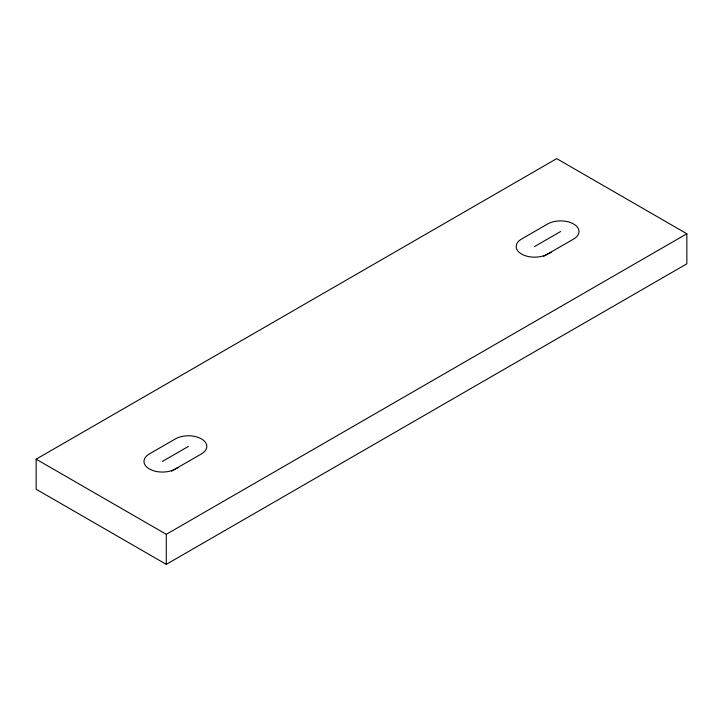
<?xml version="1.0" encoding="UTF-8"?>
<svg xmlns="http://www.w3.org/2000/svg" width="723" height="723" viewBox="0 0 723 723"><rect width="100%" height="100%" fill="white"/><g stroke="black" fill="none" stroke-linecap="round" stroke-linejoin="round"><path stroke-width="1.08" d="M36.15 459.177L556.71 158.635L686.85 233.773L686.85 263.823L166.29 564.365L36.15 489.227L36.15 459.177L166.29 534.315L686.85 233.773M162.386 461.428L188.414 446.407M534.586 246.543L560.614 231.514M171.541 471.17L201.428 453.917A18.4 10.628 0 0 0 201.428 438.888A18.4 10.628 0 0 0 175.4 438.888L149.372 453.917A18.4 10.628 0 0 0 149.372 468.947A18.4 10.628 0 0 0 175.4 468.947A18.4 10.628 0 0 1 178.192 467.618M543.741 256.285L573.628 239.033A18.4 10.628 0 0 0 573.628 224.003A18.4 10.628 0 0 0 547.6 224.003L521.572 239.033A18.4 10.628 0 0 0 521.572 254.053A18.4 10.628 0 0 0 547.6 254.053A18.4 10.628 0 0 1 551.414 252.363M166.29 534.315L166.29 564.365"/></g></svg>
